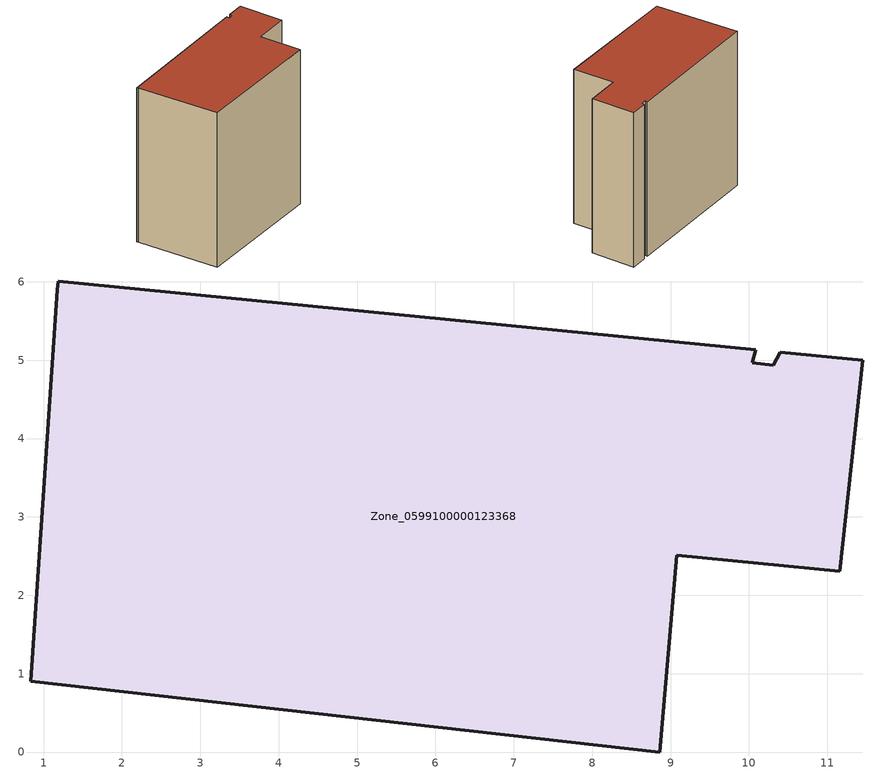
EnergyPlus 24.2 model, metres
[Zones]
Zone_0599100000123368
 floor ground (C_G): 10.09,5.13 10.04,4.96 10.31,4.93 10.4,5.1 11.45,5 11.16,2.31 9.08,2.51 8.86,0 0.84,0.9 1.18,5.9 1.19,6.01 z0
 wall outside (C_F): 11.45,5 10.4,5.1 10.31,4.93 10.04,4.96 10.09,5.13 1.19,6.01 1.18,5.9 0.84,0.9 8.86,0 9.08,2.51 11.16,2.31 11.45,5 z0:9.77
 roof outside (C_R): 10.04,4.96 10.09,5.13 1.19,6.01 1.18,5.9 0.84,0.9 8.86,0 9.08,2.51 11.16,2.31 11.45,5 10.4,5.1 10.31,4.93 z9.77
[BUILDING]
Pand.0599100000123368: North Axis=0; Terrain=City; Loads Convergence Tolerance Value=0.04; Temperature Convergence Tolerance Value=0.4; Solar Distribution=FullExterior; Maximum Number of Warmup Days=25; Minimum Number of Warmup Days=1
[Site:Location]
Rotterdam.The.Hague.AP_ZH_NLD Design_Conditions: Latitude=51.96; Longitude=4.45; Time Zone=1; Elevation=-4.5
[SITE:GROUNDTEMPERATURE:BUILDINGSURFACE]
18, 18, 18, 18, 18, 18, 18, 18, 18, 18, 18, 18
[MATERIAL] Thermal Absorptance=0.9; Solar Absorptance=0.7; Visible Absorptance=0.7
Name | Roughness | Thickness | Conductivity | Density | Specific Heat
G.TC.1946 | MediumSmooth | 0.15 | 1 | 540 | 1210
F.TC.1946 | Rough | 0.3 | 0.857143 | 1920 | 840
R.TC.1946 | MediumRough | 0.2 | 0.909091 | 1500 | 1000
[CONSTRUCTION]
C_G: G.TC.1946
C_F: F.TC.1946
C_R: R.TC.1946
[ZONE]
Zone_0599100000123368: Type=1; Multiplier=1; Ceiling Height=Autocalculate; Volume=Autocalculate; Floor Area=autocalculate; Part of Total Floor Area=Yes
[ZONEINFILTRATION:DESIGNFLOWRATE]
Infil_Zone_0599100000123368: Zone or ZoneList or Space or SpaceList=Zone_0599100000123368; Schedule=AlwaysOn; Design Flow Rate Calculation Method=Flow/Area; Flow Rate per Floor Area=0.003; Constant Term Coefficient=1; Temperature Term Coefficient=0; Velocity Term Coefficient=0; Velocity Squared Term Coefficient=0
[HVACTEMPLATE:ZONE:IDEALLOADSAIRSYSTEM]
Zone_0599100000123368: Maximum Heating Supply Air Temperature=50; Minimum Cooling Supply Air Temperature=13; Maximum Heating Supply Air Humidity Ratio=0.0156; Minimum Cooling Supply Air Humidity Ratio=0.0077; Heating Limit=NoLimit; Cooling Limit=NoLimit; Dehumidification Control Type=ConstantSensibleHeatRatio; Cooling Sensible Heat Ratio=0.7; Dehumidification Setpoint=60; Humidification Control Type=None; Humidification Setpoint=30; Outdoor Air Method=None; Outdoor Air Flow Rate per Person=0.00944; Outdoor Air Flow Rate per Zone Floor Area=0; Outdoor Air Flow Rate per Zone=0; Demand Controlled Ventilation Type=None; Outdoor Air Economizer Type=NoEconomizer; Heat Recovery Type=None; Sensible Heat Recovery Effectiveness=0.7; Latent Heat Recovery Effectiveness=0.65
[ZONECONTROL:THERMOSTAT]
ThermostatControl_Zone_0599100000123368: Zone or ZoneList=Zone_0599100000123368; Control Type Schedule=DualSetpointControlType; Control 1=Thermostat_Zone_0599100000123368; Temperature Difference Between Cutout And Setpoint=0
[THERMOSTATSETPOINT:DUALSETPOINT]
Thermostat_Zone_0599100000123368: Heating Setpoint Temperature Schedule=HeatingSetpoint_Zone_0599100000123368; Cooling Setpoint Temperature Schedule=CoolingSetpoint_Zone_0599100000123368
[SCHEDULE:COMPACT]
HeatingSetpoint_Zone_0599100000123368: Through: 12/31, For: AllDays, Until: 24:00, 21
CoolingSetpoint_Zone_0599100000123368: Through: 12/31, For: AllDays, Until: 24:00, 24
DualSetpointControlType: Through: 12/31, For: AllDays, Until: 24:00, 4
AlwaysOn: Through: 12/31, For: AllDays, Until: 24:00, 1
